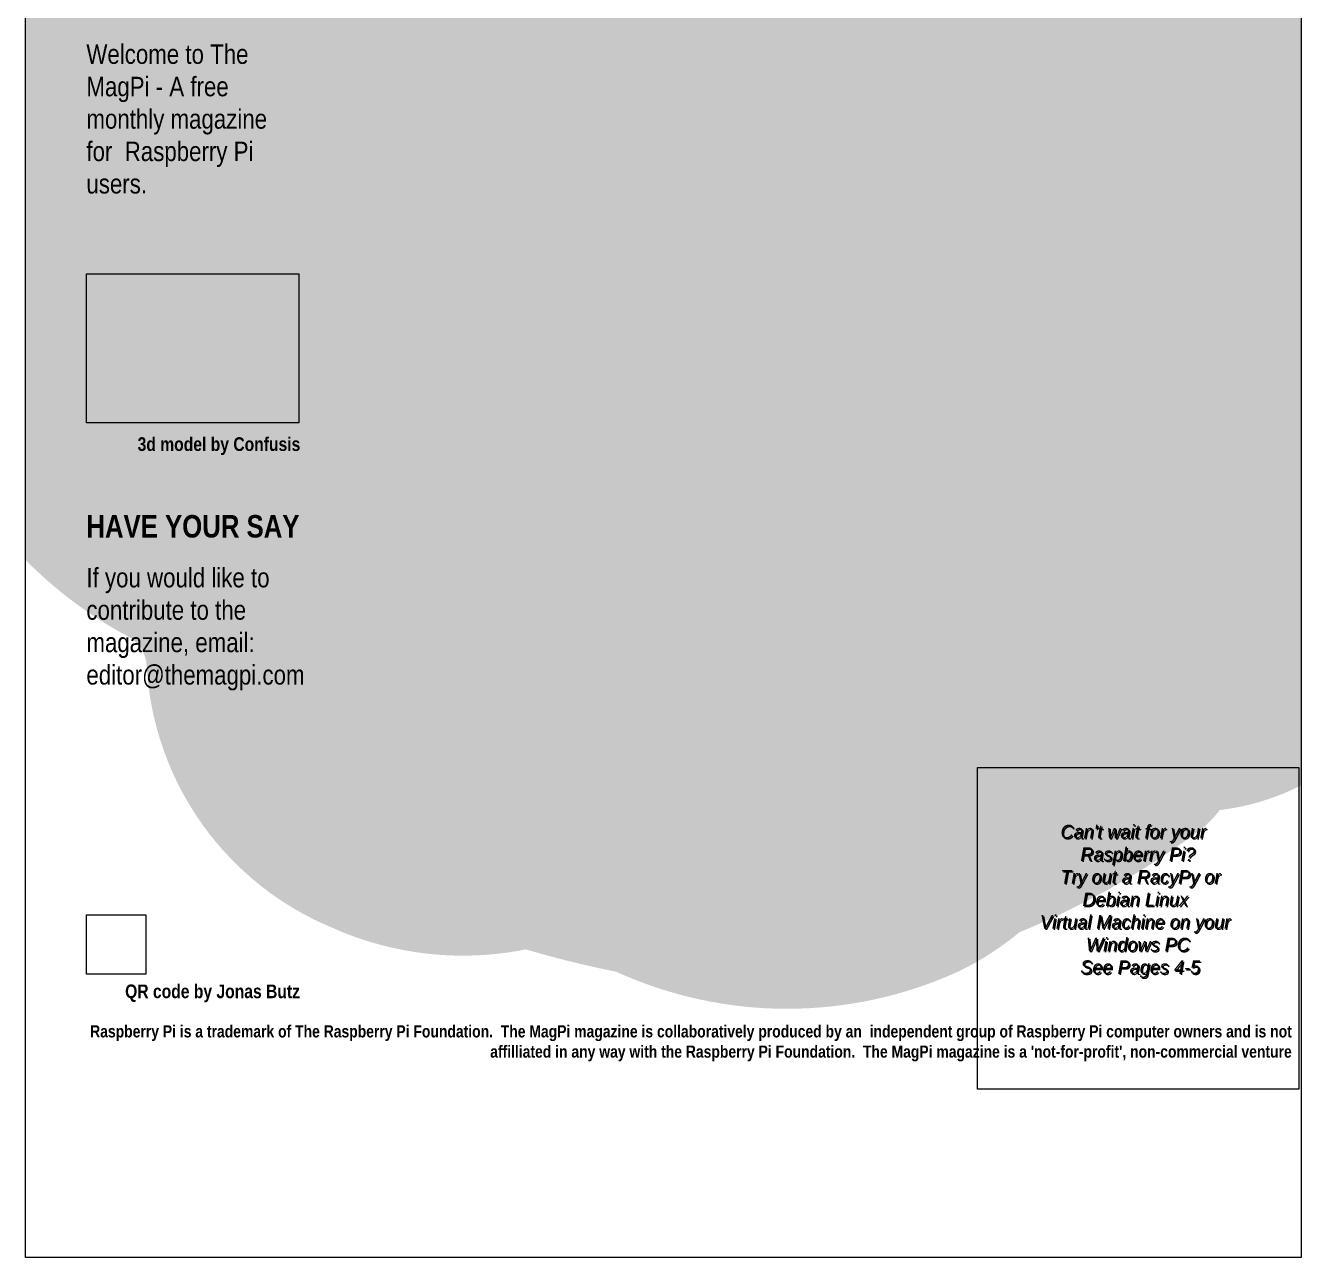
# Model space of a CAD drawing. Header units: millimetres. Extents: x -754 to 578, y -31 to 612.
# Drawn here: x 0 to 210, y -31 to 171.7 of the extents above; entities that cross this region are included whole.
import ezdxf

# ---------------------------------------------------------------- set-up
doc = ezdxf.new("R2010")
doc.units = ezdxf.units.MM
for name, color, linetype in [('Background Fill', 3, 'Continuous'), ('Images', 7, 'Continuous'), ('Text', 7, 'Continuous')]:
    doc.layers.add(name, color=color, linetype=linetype)
doc.styles.get("Standard").update_dxf_attribs({"font": 'arial.ttf'})
picture_1 = doc.add_image_def('image1.jpg', size_in_pixel=(3877, 2482))
picture_2 = doc.add_image_def('image3.jpg', size_in_pixel=(300, 210))
picture_3 = doc.add_image_def('image5.png', size_in_pixel=(200, 200))
picture_4 = doc.add_image_def('image10.png', size_in_pixel=(500, 500))

msp = doc.modelspace()

# ---------------------------------------------------------------- hatches: boundary and pattern name
at = {"layer": 'Background Fill', "true_color": 0x010101}
h = msp.add_hatch(color=18, dxfattribs=at)
h.dxf.hatch_style = 1
edge = h.paths.add_edge_path()
edge.add_arc((14.13714228953993, 66.05036821475277), 5.807913626416285, 1.275464197753082, 62.44846320262373)
edge.add_arc((50.2300056646719, 133.5330695052299), 70.72090762997269, 224.7441867399971, 241.8117518982108, ccw=False)
edge.add_line((-8.526512829121202e-14, 83.74960531345087), (-2.842170943040401e-14, 297.0000000000001))
edge.add_line((-2.842170943040401e-14, 297.0000000000001), (56.60530441884882, 297.0000000000001))
edge.add_arc((32.46192734543833, 286.6598327097169), 26.26445727784844, -0.7870689497186163, 23.184566146012514, ccw=False)
edge.add_arc((55.94586765978195, 280.4126890830185), 6.508974787456369, 23.394349586185626, 64.73526677781842, ccw=False)
edge.add_arc((41.39813678510311, 275.6309811846147), 21.80360699868279, -10.658370673932325, 19.745368234292016, ccw=False)
edge.add_arc((56.99477431186929, 265.3853805578483), 8.520516004142252, 6.597388694866822, 46.81746160936768, ccw=False)
edge.add_arc((33.63526983047495, 265.6540479114007), 31.83152293101469, -21.311215793629685, 1.2785719473700965, ccw=False)
edge.add_arc((92.07498770003942, 209.0163113292386), 53.47699986028081, 57.56841699448552, 122.56565088630231, ccw=False)
edge.add_arc((123.4994929736408, 260.7114694069786), 7.110169438287065, 247.28817460529, 292.7118253947006)
edge.add_arc((149.4809779367527, 208.0806199916125), 51.59995031804294, 30.370672416276307, 116.76394834516441, ccw=False)
edge.add_arc((132.1499750118538, 199.586824854514), 70.86157634069299, 19.9064946490883, 29.210952333169587, ccw=False)
edge.add_arc((94.42696192880095, 102.4732001880038), 159.9638247332563, 43.73915488850821, 49.281844762795686, ccw=False)
edge.add_line((210, 213.0683994250644), (210, 197.5844620327144))
edge.add_line((210, 197.5844620327144), (117.4340023759941, 197.5844620327144))
edge.add_line((117.4340023759941, 197.5844620327144), (117.4340023759941, 243.4484232488084))
edge.add_arc((92.06673974743109, 208.9162420660986), 42.84821525457027, 53.69907996296252, 165.6151780016992)
edge.add_line((50.56185860601263, 219.5611653602663), (50.56185860601269, 23.20550962208995))
edge.add_arc((69.46115185486681, 69.06541166220961), 49.60155139141874, 183.33528897361, 247.60298427575128, ccw=False)
at = {"layer": 'Background Fill', "true_color": 0x990014}
h = msp.add_hatch(color=244, dxfattribs=at)
h.dxf.hatch_style = 1
edge = h.paths.add_edge_path()
edge.add_line((50.56185860601269, 210.389586042527), (50.56185860601269, 159.4660000134228))
edge.add_arc((5.983047613777494, 202.750861164613), 62.13573524437642, 306.0520948582588, 315.8437219165782, ccw=False)
edge.add_arc((30.15068373086066, 170.3600054486074), 21.73037569320308, 265.0526664105745, 304.7958360129557, ccw=False)
edge.add_arc((29.90621522148235, 159.1190752243176), 10.53527673762919, 192.9458561110674, 261.1019685366594, ccw=False)
edge.add_arc((61.06495702874501, 168.7850262705984), 43.13654761837362, 135.4459445480793, 196.18818525777, ccw=False)
edge.add_arc((59.67732451048605, 170.4009558316488), 41.01441532922263, 102.84123811061522, 135.6945434013195, ccw=False)
h = msp.add_hatch(color=244, dxfattribs=at)
h.dxf.hatch_style = 1
edge = h.paths.add_edge_path()
edge.add_line((50.56185860601269, 159.4660000134228), (50.56185860601269, 197.5844620327144))
edge.add_line((50.56185860601269, 197.5844620327144), (66.92022250362285, 197.5844620327144))
edge.add_arc((13.75781204145981, 197.8295781118481), 53.16297553786613, 313.8114330124136, 359.73582805623374, ccw=False)
at = {"layer": 'Background Fill', "true_color": 0x010101}
h = msp.add_hatch(color=18, dxfattribs=at)
h.dxf.hatch_style = 1
edge = h.paths.add_edge_path()
edge.add_arc((131.745339308085, 187.6557791919597), 175.0939808430064, 253.61242989508628, 258.6268457693991, ccw=False)
edge.add_arc((71.9915062381922, 71.29427873226578), 52.64750243051616, 245.9809628206053, 281.34207507099404, ccw=False)
edge.add_line((50.56185860601207, 23.20550962208995), (50.56185860601229, 197.5844620327144))
edge.add_line((50.56185860601229, 197.5844620327144), (209.9999999999996, 197.5844620327144))
edge.add_line((209.9999999999996, 197.5844620327144), (209.9999999999996, 46.67738179622668))
edge.add_arc((191.8059142867685, 82.5085850864119), 40.18581695278795, 276.84055936707836, 296.9201898436038, ccw=False)
edge.add_arc((180.2679655194103, 55.20167959252428), 20.61708867384147, 311.76301311857463, 322.3528798543646, ccw=False)
edge.add_arc((112.9286123387781, 146.7535365305614), 134.1888685508991, 292.2011696088591, 307.1683350269483, ccw=False)
edge.add_arc((132.0238704068758, 60.61601244904396), 49.50741675922467, 295.6839380743018, 309.6782849060593, ccw=False)
edge.add_arc((125.3489293384229, 77.8080896762139), 67.909032880672, 245.52748048947768, 294.4725195105224, ccw=False)
at = {"layer": 'Background Fill', "true_color": 0x990014}
h = msp.add_hatch(color=244, dxfattribs=at)
h.dxf.hatch_style = 1
edge = h.paths.add_edge_path()
edge.add_arc((115.3100212299176, 199.1716352992422), 45.37333095561108, 226.6441885871131, 327.971303962493)
edge.add_arc((127.0743999309647, 188.1882665478908), 29.73388792869573, 333.9021454519302, 378.4217761324806)
edge.add_line((155.2846037899803, 197.5844620327144), (77.06841206624037, 197.5844620327144))
edge.add_arc((102.9104497351524, 186.9173763861746), 27.95706756925849, 157.570126205607, 227.8798871517912)
h = msp.add_hatch(color=244, dxfattribs=at)
h.dxf.hatch_style = 1
edge = h.paths.add_edge_path()
edge.add_arc((242.0901913198999, 189.0140114571827), 66.89932010984504, 203.7630208301572, 224.0003677730552)
edge.add_arc((219.880489045626, 168.370913460644), 36.58768101440464, 224.907030113976, 254.3327809517515)
edge.add_line((210, 133.1425961827624), (210, 197.5844620327144))
edge.add_line((210, 197.5844620327144), (175.8245193722437, 197.5844620327144))
edge.add_arc((227.4271647682528, 186.7809157303601), 52.72143420444269, 168.1753283706047, 207.9668770514148)
h = msp.add_hatch(color=244, dxfattribs=at)
h.dxf.hatch_style = 1
edge = h.paths.add_edge_path()
edge.add_arc((155.6370861366438, 119.242047108618), 34.73526719608388, 48.27314973649325, 104.7484454124277)
edge.add_arc((156.3374430680393, 117.3885656782273), 36.70655041077092, 105.0691069817352, 137.9553061278886)
edge.add_arc((159.0535302698909, 113.8018521683076), 41.13430806596528, 136.7788069777502, 181.7005324460338)
edge.add_arc((148.6663130863895, 111.2549891194364), 30.75757858442087, 177.5288005597373, 222.455907881101)
edge.add_arc((150.4685542279453, 109.8253404558777), 31.20499441554697, 218.2817805974502, 268.7868349841965)
edge.add_arc((152.1350996759968, 113.5449185761655), 34.9950453711885, 266.1869323036823, 315.3269072782021)
edge.add_arc((146.3513596115319, 119.7972192639964), 43.50544100079701, 314.8266121840895, 357.2270443822047)
edge.add_arc((154.647617427303, 119.5107802403276), 35.20522863307611, 357.0394683695328, 406.7800451606993)
h = msp.add_hatch(color=244, dxfattribs=at)
h.dxf.hatch_style = 1
edge = h.paths.add_edge_path()
edge.add_arc((22.00789370421383, 82.83975165445399), 2.145444489475603, 255.25443760279, 333.6428970727094)
edge.add_arc((-29.78870565330445, 93.65068195031355), 54.99191452458499, 347.6482944300909, 369.4498152714693)
edge.add_arc((-146.4746654593266, 87.35437904087323), 171.6172412448885, 5.123223056559987, 14.6784058965445)
edge.add_arc((-34.39297787056368, 120.3879971522519), 54.93815273005589, 10.96851122396944, 31.70990926358716)
edge.add_arc((11.06783188175666, 147.9822555164891), 1.809105609823979, 45.13614985703669, 130.7750137659181)
edge.add_arc((39.0674220721516, 120.4510023633162), 41.07090186247854, 135.276055274273, 162.0301504423236)
edge.add_line((-2.842170943040401e-14, 133.1220525342256), (-2.842170943040401e-14, 105.131836027775))
edge.add_arc((39.7527302457878, 118.5102019916401), 41.94353630605651, 198.6001219258895, 244.1457016856884)
h = msp.add_hatch(color=244, dxfattribs=at)
h.dxf.hatch_style = 1
edge = h.paths.add_edge_path()
edge.add_line((50.56185860601542, 84.0272021691527), (50.56185860601315, 144.7881223913608))
edge.add_arc((68.22662299587047, 122.2008090815284), 28.67456405083964, 86.53186385948959, 128.0277454933448, ccw=False)
edge.add_arc((68.86440920830748, 115.1125445078592), 35.72715449754297, 50.08944279249141, 88.24072211117851, ccw=False)
edge.add_arc((69.09563776294368, 110.2274990408198), 39.4650438658001, 16.90980859936201, 54.90286770844932, ccw=False)
edge.add_arc((65.5973093310536, 106.6545651561882), 43.91703981803578, -10.549148137426926, 20.0436849093241, ccw=False)
edge.add_arc((76.93166813392787, 103.6161388037947), 32.23088526795229, 302.50621644675675, 351.0722822410998, ccw=False)
edge.add_arc((77.42569607921563, 104.2035269724317), 32.46902179354585, 244.5588950274506, 301.2138913825817, ccw=False)
edge.add_arc((81.78586769924826, 114.4364628480972), 43.58511074775748, 224.242634266218, 245.1616928496284, ccw=False)
h = msp.add_hatch(color=244, dxfattribs=at)
h.dxf.hatch_style = 1
edge = h.paths.add_edge_path()
edge.add_line((50.56185860601269, 84.02720216915566), (50.56185860601269, 144.7881223913606))
edge.add_arc((68.01967635890584, 120.4042262944326), 29.98916120132429, 125.6010295591527, 167.6643607697564)
edge.add_arc((83.46418952044377, 116.1322810749263), 45.99805514083295, 166.575900985922, 200.4756866030457)
edge.add_arc((88.43259199513574, 119.3722711027944), 51.80218475463865, 201.9107074636501, 223.0242987274903)
h = msp.add_hatch(color=244, dxfattribs=at)
h.dxf.hatch_style = 1
edge = h.paths.add_edge_path()
edge.add_arc((218.6265060098049, 63.73744291194404), 34.11400066711376, 157.4708474071578, 193.0545539062867)
edge.add_arc((190.1080837710046, 57.16017809221481), 4.847082851826881, 193.4614921138947, 260.4660230404026)
edge.add_arc((188.0906845499279, 91.30410219374937), 38.94300158050289, 271.7872462815517, 304.2357657798205)
edge.add_line((210, 59.108772274516), (210, 112.7240923710296))
edge.add_arc((262.7832982486262, 53.8444125014856), 79.07523806820573, 131.8749669177727, 163.117732579513)
h = msp.add_hatch(color=244, dxfattribs=at)
h.dxf.hatch_style = 1
edge = h.paths.add_edge_path()
edge.add_arc((69.78568316154349, 69.62814408754065), 39.35724751634176, 179.2235902398004, 221.7838097298348, ccw=False)
edge.add_arc((33.39250326272932, 70.50322215508396), 2.980116459228874, 117.5962936565677, 186.5853278906568, ccw=False)
edge.add_arc((35.78631899920401, 64.27423934285548), 9.639683553505423, 83.20181869274529, 113.05035239120119, ccw=False)
edge.add_arc((31.948125379755, 41.55676124041468), 32.67105213356963, 55.26848330831632, 81.23361247831963, ccw=False)
edge.add_line((50.56185860601269, 68.40683727189241), (50.56185860601269, 34.98139364372128))
edge.add_arc((70.53212057853109, 69.28103945972791), 39.68976022042103, 220.6921131008301, 239.79077804712398, ccw=False)
h = msp.add_hatch(color=244, dxfattribs=at)
h.dxf.hatch_style = 1
edge = h.paths.add_edge_path()
edge.add_line((50.56185860601406, 34.98139364372048), (50.56185860601269, 68.40683727189241))
edge.add_arc((14.86427333816554, -2.451173927844216), 79.3421410420542, 29.973607009992122, 63.26147357918882, ccw=False)
edge.add_arc((74.63245525598515, 34.4563691792772), 9.369505903648985, -16.952001270152493, 16.95200127015238, ccw=False)
edge.add_arc((73.41594514224765, 53.83895867046944), 24.34459855937839, 268.9399492359787, 294.7158000605865, ccw=False)
edge.add_arc((70.47254708389539, 67.82539256426497), 38.40786092398227, 238.7749191575106, 273.72162719977223, ccw=False)
h = msp.add_hatch(color=244, dxfattribs=at)
h.dxf.hatch_style = 1
edge = h.paths.add_edge_path()
edge.add_arc((105.1075575308088, 42.05474105859087), 11.87274388400028, 168.2027759072088, 225.0627849007271)
edge.add_arc((127.3676895106905, 64.1042267285822), 43.20458172840495, 224.819723798246, 251.5801671971482)
edge.add_arc((128.0090016751747, 68.87458735057265), 47.94160853117398, 252.6544850144637, 289.726790662494)
edge.add_arc((128.678347639504, 66.29013963916987), 45.28355491249786, 290.0333393956972, 326.6053273039734)
edge.add_arc((154.7575153526447, 48.64505185245189), 13.80334299851376, 328.173767924925, 359.1830207567018)
edge.add_arc((156.0501533475002, 48.32114380023322), 12.50994740008229, 0.5820989326573367, 30.48098958918509)
edge.add_arc((151.8998034748925, 46.52271042765517), 17.00803874629233, 28.60968939270739, 65.33887274511254)
edge.add_arc((135.7518510855545, 4.644510216421274), 61.86766206316872, 67.93153087913053, 119.1078477504652)
edge.add_arc((115.8212924849668, 37.67873097421891), 23.34885804033074, 115.8085293266448, 163.0594432023164)

# ---------------------------------------------------------------- texts
at = {"layer": 'Text', "color": 255, "attachment_point": 1}
for s, insert, char_height in [('{\\fArial Narrow|b0|i0|c0|p34;Welcome to The MagPi - A free \\H1.3504x; \\H0.74053x;monthly magazine \\H1.2251x; \\H0.81628x;for  Raspberry Pi \\H1.2754x; \\H0.78409x;users.\\H1.2501x; }', (10, 168.6279319091163), 3.2), ('\\pi8.4359;{\\fArial Narrow|b1|i0|c0|p34;3d model by Confusis}', (10, 103.9643440840391), 2.25), ('{\\fArial Narrow|b0|i0|c0|p34;If you would like to contribute to the \\H1.3419x; \\H0.74523x;magazine, email:\\H1.2194x; \\H0.82009x;\\Peditor@themagpi.com\\H1.2779x; }', (10, 82.46842316600475), 3.2), ('\\pi6.3747;{\\fArial Narrow|b1|i0|c0|p34;QR code by Jonas Butz}', (10, 13.89873877728394), 2.25)]:
    msp.add_mtext_dynamic_manual_height_columns(s, width=35, gutter_width=12.5, heights=[0], dxfattribs=dict(at, insert=insert, char_height=char_height))
at = {"layer": 'Text', "attachment_point": 1}
for s, width, insert, char_height in [('{\\fArial Narrow|b1|i0|c0|p34;\\C30;HAVE YOUR SAY}', 35, (10, 91.16807151624289), 3.7), ("\\pi0.17622;{\\fArial Narrow|b1|i0|c0|p34;\\C201;\\c16547542;Raspberry Pi is a trademark of The Raspberry Pi Foundation.  The MagPi magazine is collaboratively produced by an  independent group of Raspberry Pi computer owners and is not \\P\\pi66.041;affilliated in any way with the Raspberry Pi Foundation.  The MagPi magazine is a 'not-for-profit', non-commercial venture\\H1.0213x; }", 197.8406156954306, (10.44132017387551, 7.189466635708671), 2)]:
    msp.add_mtext_dynamic_manual_height_columns(s, width=width, gutter_width=12.5, heights=[0], dxfattribs=dict(at, insert=insert, char_height=char_height))
at = {"layer": 'Text', "color": 154, "insert": (166.6812112268601, 40.18486589652753), "char_height": 2.23, "attachment_point": 1}
msp.add_mtext_dynamic_manual_height_columns("\\pi3.6914;{\\fBerlin Sans FB|b0|i1|c0|p34;\\C41;\\c5631740;Can't wait for your \\P\\pi6.9598;Raspberry Pi?\\P\\pi2.0025;  Try out a RacyPy or \\P\\pi7.2956;Debian Linux\\P\\pi0.30108;Virtual Machine on your \\P\\pi7.9062;Windows PC\\P\\pi6.9536;See Pages 4-5}", width=32.49209307761203, gutter_width=12.5, heights=[0], dxfattribs=at)
at = {"layer": 'Text', "color": 38, "true_color": 0x3b2a07, "insert": (166.8812112268601, 39.98486589652752), "char_height": 2.23, "attachment_point": 1}
msp.add_mtext_dynamic_manual_height_columns("\\pi3.6914;{\\fBerlin Sans FB|b0|i1|c0|p34;\\C58;\\c88159;Can't wait for your \\P\\pi6.9598;Raspberry Pi?\\P\\pi2.0025;  Try out a RacyPy or \\P\\pi7.2956;Debian Linux\\P\\pi0.30108;Virtual Machine on your \\P\\pi7.9062;Windows PC\\P\\pi6.9536;See Pages 4-5}", width=32.49209307761203, gutter_width=12.5, heights=[0], dxfattribs=at)

# ---------------------------------------------------------------- pictures from other files: only their frames are drawn
at = {"layer": 'Images'}
image = msp.add_image(picture_1, insert=(4.152360957636703e-14, 297.0000000000001), size_in_units=(328.0298146655921, 209.9999999999999), rotation=-90.00000000000001, dxfattribs=at)
image.dxf.flags = 7
image = msp.add_image(picture_2, insert=(10.00000000000001, 106.3492397937636), size_in_units=(35.00000000000001, 24.500000000000007), dxfattribs=at)
image.dxf.flags = 7
image = msp.add_image(picture_4, insert=(156.7039119611193, -3.302082666534488), size_in_units=(52.928722653493296, 52.928722653493296), dxfattribs=dict(at, brightness=81, contrast=35))
image.dxf.flags = 15
image = msp.add_image(picture_3, insert=(10, 15.58747314653613), size_in_units=(9.790209790209788, 9.790209790209788), dxfattribs=at)
image.dxf.flags = 7

doc.saveas('drawing.dxf')
